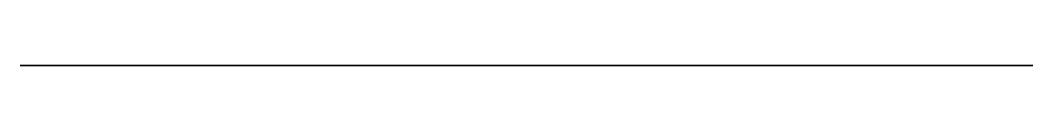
# Model space of a CAD drawing. Header units: millimetres. Extents: x 0 to 150, y 0 to 0.
import ezdxf

# ---------------------------------------------------------------- set-up
doc = ezdxf.new("R2010")
doc.units = ezdxf.units.MM
doc.header["$LTSCALE"] = 25.4
doc.layers.get('0').update_dxf_attribs({"linetype": 'CONTINUOUS'})

msp = doc.modelspace()

# ---------------------------------------------------------------- linework, layer by layer
at = {"extrusion": (0, -1, 0)}
msp.add_lwpolyline([(150, 98), (150, 0), (0, 0), (0, 98), (64, 130), (86, 130), (150, 98)], dxfattribs=at)
msp.add_lwpolyline([(130, 24), (130, 67), (108, 78), (42, 78), (20, 67), (20, 24, 0.414214), (42, 24), (42, 36, 0.414214), (64, 36), (64, 48, 0.414214), (86, 48), (86, 36, 0.414214), (108, 36), (108, 24, 0.414214)], format="xyb", close=True, dxfattribs=at)
msp.add_circle((75, 104), 11, dxfattribs=at)

doc.saveas('drawing.dxf')
